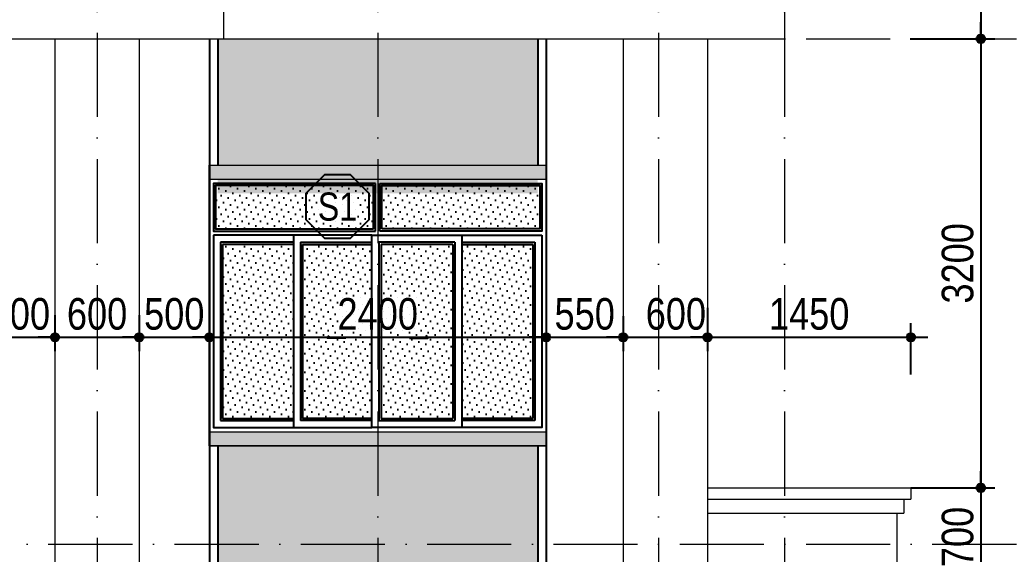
# Model space of a CAD drawing. Extents: x -1107188 to -523840, y 39692 to 514392.
# Drawn here: x -1039173 to -1032081, y 443767 to 447574 of the extents above; entities that cross this region are included whole.
import ezdxf
from ezdxf.enums import TextEntityAlignment as Align

# ---------------------------------------------------------------- set-up
doc = ezdxf.new("R2010")
doc.units = 0
doc.linetypes.add('ACAD_ISO10W100', pattern=[18, 12, -3, 0, -3])
doc.layers.get('DEFPOINTS').update_dxf_attribs({"linetype": 'CONTINUOUS'})
for name, color, linetype in [('DIM', 1, 'CONTINUOUS'), ('DOOR', 20, 'CONTINUOUS'), ('HACTH', 8, 'CONTINUOUS'), ('HATCH', 8, 'CONTINUOUS'), ('KINH 1', 142, 'CONTINUOUS'), ('TAGS', 60, 'CONTINUOUS')]:
    doc.layers.add(name, color=color, linetype=linetype)
doc.layers.add('NET-THAY', color=2, linetype='CONTINUOUS', lineweight=13)
doc.layers.add('TRUC', color=24, linetype='CONTINUOUS', lineweight=0)
doc.styles.add('HEL-CONDENSE', font='')
doc.styles.add('VNI-HELVE-CONDENSEN', font='')
doc.styles.get('HEL-CONDENSE').set_extended_font_data('VNI-Helve-Condense')
doc.styles.get('VNI-HELVE-CONDENSEN').set_extended_font_data('VNI-Helve-Condense')
doc.dimstyles.new('D100', dxfattribs={"dimtxt": 225, "dimasz": 1.2, "dimexe": 100, "dimexo": 0, "dimgap": 50, "dimtad": 1, "dimdec": 0, "dimzin": 13, "dimdsep": 46, "dimtxsty": 'HEL-CONDENSE', "dimblk": 'D50', "dimcen": 0, "dimclrd": 1, "dimclre": 1, "dimclrt": 7, "dimadec": 0, "dimazin": 0, "dimtfac": 1, "dimtdec": 0, "dimtmove": 0, "dimatfit": 3, "dimldrblk": 'D50', "dimfxl": 1, "dimtolj": 1, "dimtzin": 13, "dimarcsym": 0})
pattern_1 = [(37.5, (-2347963.833, 208982.804), (-1.2000235, 36.7059928), [0, -28.956, 0, -32.385, 0, -30.95625]), (7.5, (-2347963.833, 208982.804), (33.7142462, 53.7618825), [0, -15.621, 0, -26.0985, 0, -10.00125]), (327.5, (-2347987.264, 208982.804), (59.3244278, 0.10778885), [0, -9.525, 0, -34.29, 0, -44.7675]), (317.5, (-2347987.264, 208982.804), (57.266734, 16.7196992), [0, -4.7625, 0, -22.479, 0, -25.7175])]

# ---------------------------------------------------------------- blocks, each defined once
blk = doc.blocks.new('KH-CUADI')
at = {"layer": 'TAGS'}
blk.add_lwpolyline([(-124.3, 300), (-300, 124.3), (-300, -124.3), (-124.3, -300), (124.3, -300), (300, -124.3), (300, 124.3), (124.3, 300)], close=True, dxfattribs=at)
at = {"layer": 'TAGS', "style": 'VNI-HELVE-CONDENSEN'}
blk.add_attdef('D', text='', height=300, dxfattribs=at).set_placement((0, 0), align=Align.MIDDLE)
blk = doc.blocks.new('A$C11FB6725')
at = {"layer": 'KINH 1'}
h = blk.add_hatch(dxfattribs=at)
h.set_pattern_fill('DOTS', color=256, scale=750, angle=45, style=0)
h.set_pattern_definition([(45, (0, 0), (-16.5728, 49.71845), [0, -46.875])])
h.paths.add_polyline_path([(59.6, -459.4), (-1065.4, -459.4), (-1065.4, -769.4), (59.6, -769.4)])
h.paths.add_polyline_path([(1244.6, -459.4), (119.6, -459.4), (119.6, -769.4), (1244.6, -769.4)])
h.paths.add_polyline_path([(1194.6, -879.4), (689.6, -879.4), (689.6, -2119.4), (1194.6, -2119.4)])
h.paths.add_polyline_path([(624.6, -879.4), (113.1, -879.4), (113.1, -2119.4), (624.6, -2119.4)])
h.paths.add_polyline_path([(48.1, -879.4), (-445.4, -879.4), (-445.4, -2119.4), (48.1, -2119.4)])
h.paths.add_polyline_path([(-510.4, -879.4), (-1015.4, -879.4), (-1015.4, -2119.4), (-510.4, -2119.4)])
at = {"layer": 'DOOR'}
for p, q in [((74.6, -784.4), (74.6, -444.4)), ((104.6, -784.4), (104.6, -444.4)), ((48.1, -814.4), (-1080.4, -814.4)), ((-510.4, -814.4), (-510.4, -2184.4)), ((48.1, -814.4), (1259.6, -814.4)), ((689.6, -814.4), (689.6, -2184.4)), ((-510.4, -864.4), (-1030.4, -864.4)), ((-1030.4, -864.4), (-1030.4, -2134.4)), ((-460.4, -864.4), (-460.4, -2134.4)), ((-460.4, -864.4), (48.1, -864.4)), ((639.6, -864.4), (98.1, -864.4)), ((98.1, -864.4), (98.1, -2134.4)), ((639.6, -864.4), (639.6, -2134.4)), ((689.6, -864.4), (1209.6, -864.4)), ((1209.6, -864.4), (1209.6, -2134.4)), ((-1030.4, -2134.4), (-510.4, -2134.4)), ((48.1, -2134.4), (-460.4, -2134.4)), ((98.1, -2134.4), (639.6, -2134.4)), ((1209.6, -2134.4), (689.6, -2134.4))]:
    blk.add_line(p, q, dxfattribs=at)
at = {"layer": 'DOOR', "color": 8}
for p, q in [((-510.4, -879.4), (-1015.4, -879.4)), ((-1015.4, -879.4), (-1015.4, -2119.4)), ((-445.4, -879.4), (-445.4, -2119.4)), ((-445.4, -879.4), (48.1, -879.4)), ((624.6, -879.4), (113.1, -879.4)), ((113.1, -879.4), (113.1, -2119.4)), ((624.6, -879.4), (624.6, -2119.4)), ((689.6, -879.4), (1194.6, -879.4)), ((1194.6, -879.4), (1194.6, -2119.4)), ((-1015.4, -2119.4), (-510.4, -2119.4)), ((48.1, -2119.4), (-445.4, -2119.4)), ((113.1, -2119.4), (624.6, -2119.4)), ((1194.6, -2119.4), (689.6, -2119.4))]:
    blk.add_line(p, q, dxfattribs=at)
at = {"layer": 'DOOR'}
for points in [[(74.6, -444.4), (-1080.4, -444.4), (-1080.4, -784.4), (74.6, -784.4)], [(104.6, -444.4), (1259.6, -444.4), (1259.6, -784.4), (104.6, -784.4)], [(-1080.4, -814.4), (-1080.4, -2184.4), (48.1, -2184.4), (48.1, -814.4)], [(1259.6, -814.4), (1259.6, -2184.4), (48.1, -2184.4), (48.1, -814.4)], [(-138.1, -1548.1), (-268.5, -1548.1), (-255.2, -1527.4)], [(317.3, -1548.1), (447.7, -1548.1), (434.4, -1527.4)]]:
    blk.add_lwpolyline(points, dxfattribs=at)
at = {"layer": 'DOOR', "color": 8}
for points in [[(59.6, -769.4), (59.6, -459.4), (-1065.4, -459.4), (-1065.4, -769.4), (59.6, -769.4)], [(119.6, -769.4), (119.6, -459.4), (1244.6, -459.4), (1244.6, -769.4), (119.6, -769.4)]]:
    blk.add_lwpolyline(points, close=True, dxfattribs=at)
at = {"layer": 'NET-THAY'}
for p, q in [((-1110.4, -414.4), (1289.6, -414.4)), ((1289.6, -2214.4), (1289.6, -414.4)), ((-1110.4, -2214.4), (1289.6, -2214.4))]:
    blk.add_line(p, q, dxfattribs=at)
blk.add_lwpolyline([(-1110.4, -414.4), (-1110.4, -2214.4)], dxfattribs=at)
at = {"layer": 'TAGS', "linetype": 'Continuous'}
ref = blk.add_blockref('KH-CUADI', (-197.3, -609.5), dxfattribs=dict(at, xscale=0.75, yscale=0.75, zscale=0.75, rotation=180))
ref.add_attrib('D', 'S1', dxfattribs={"color": 7, "height": 200, "style": 'VNI-HELVE-CONDENSEN'}).set_placement((-197.3, -609.5), align=Align.MIDDLE)
blk = doc.blocks.new('D50')
at = {"layer": 'DIM'}
blk.add_hatch(color=256, dxfattribs=at).paths.add_polyline_path([(25, 0, 1), (-25, 0, 1)])
blk.add_line((25, 0), (100, 0), dxfattribs=at)
blk.add_circle((0, 0), 25, dxfattribs=at)
blk = doc.blocks.new('*D966')
at = {"layer": 'DEFPOINTS', "color": 0, "linetype": 'Continuous', "transparency": 16777216}
for p in [(-1032828.2, 448238.7), (-1032828.2, 447438.7), (-1032324.9, 447438.7)]:
    blk.add_point(p, dxfattribs=at)
at = {"layer": 'DIM', "color": 1, "linetype": 'Continuous', "lineweight": -2, "transparency": 16777216}
for p, q in [((-1032828.2, 448238.7), (-1032224.9, 448238.7)), ((-1032324.9, 448237.5), (-1032324.9, 447439.9)), ((-1032828.2, 447438.7), (-1032224.9, 447438.7))]:
    blk.add_line(p, q, dxfattribs=at)
at = {"layer": 'DIM', "color": 1, "linetype": 'Continuous', "lineweight": -2, "transparency": 16777216, "xscale": 1.199999999999999, "yscale": 1.199999999999999, "zscale": 1.199999999999999}
for p, rotation in [((-1032324.9, 448238.7), 90), ((-1032324.9, 447438.7), 270)]:
    blk.add_blockref('D50', p, dxfattribs=dict(at, rotation=rotation))
at = {"layer": 'DIM', "color": 7, "linetype": 'Continuous', "transparency": 16777216, "insert": (-1032489.8, 447838.7), "char_height": 225, "attachment_point": 5, "rotation": 90, "style": 'HEL-CONDENSE'}
blk.add_mtext('\\A1;800', dxfattribs=at)
blk = doc.blocks.new('*D967')
at = {"layer": 'DEFPOINTS', "color": 0, "linetype": 'Continuous', "transparency": 16777216}
for p in [(-1032828.2, 447438.7), (-1032823.3, 444238.7), (-1032324.9, 444238.7)]:
    blk.add_point(p, dxfattribs=at)
at = {"layer": 'DIM', "color": 1, "linetype": 'Continuous', "lineweight": -2, "transparency": 16777216}
for p, q in [((-1032828.2, 447438.7), (-1032224.9, 447438.7)), ((-1032324.9, 447437.5), (-1032324.9, 444239.9)), ((-1032823.3, 444238.7), (-1032224.9, 444238.7))]:
    blk.add_line(p, q, dxfattribs=at)
at = {"layer": 'DIM', "color": 1, "linetype": 'Continuous', "lineweight": -2, "transparency": 16777216, "xscale": 1.199999999999999, "yscale": 1.199999999999999, "zscale": 1.199999999999999}
for p, rotation in [((-1032324.9, 447438.7), 90), ((-1032324.9, 444238.7), 270)]:
    blk.add_blockref('D50', p, dxfattribs=dict(at, rotation=rotation))
at = {"layer": 'DIM', "color": 7, "linetype": 'Continuous', "transparency": 16777216, "insert": (-1032489.8, 445838.7), "char_height": 225, "attachment_point": 5, "rotation": 90, "style": 'HEL-CONDENSE'}
blk.add_mtext('\\A1;3200', dxfattribs=at)
blk = doc.blocks.new('*D968')
at = {"layer": 'DEFPOINTS', "color": 0, "linetype": 'Continuous', "transparency": 16777216}
for p in [(-1032823.3, 444238.7), (-1032923.3, 443538.7), (-1032324.9, 443538.7)]:
    blk.add_point(p, dxfattribs=at)
at = {"layer": 'DIM', "color": 1, "linetype": 'Continuous', "lineweight": -2, "transparency": 16777216}
for p, q in [((-1032823.3, 444238.7), (-1032224.9, 444238.7)), ((-1032324.9, 444237.5), (-1032324.9, 443539.9)), ((-1032923.3, 443538.7), (-1032224.9, 443538.7))]:
    blk.add_line(p, q, dxfattribs=at)
at = {"layer": 'DIM', "color": 1, "linetype": 'Continuous', "lineweight": -2, "transparency": 16777216, "xscale": 1.199999999999999, "yscale": 1.199999999999999, "zscale": 1.199999999999999}
for p, rotation in [((-1032324.9, 444238.7), 90), ((-1032324.9, 443538.7), 270)]:
    blk.add_blockref('D50', p, dxfattribs=dict(at, rotation=rotation))
at = {"layer": 'DIM', "color": 7, "linetype": 'Continuous', "transparency": 16777216, "insert": (-1032489.8, 443888.7), "char_height": 225, "attachment_point": 5, "rotation": 90, "style": 'HEL-CONDENSE'}
blk.add_mtext('\\A1;700', dxfattribs=at)
blk = doc.blocks.new('*D981')
at = {"layer": 'DEFPOINTS', "color": 0, "linetype": 'Continuous', "transparency": 16777216}
for p in [(-1039423.3, 445538.7), (-1038923.3, 445469.9), (-1038923.3, 445312.3)]:
    blk.add_point(p, dxfattribs=at)
at = {"layer": 'DIM', "color": 1, "linetype": 'Continuous', "lineweight": -2, "transparency": 16777216}
for p, q in [((-1039423.3, 445538.7), (-1039423.3, 445212.3)), ((-1038923.3, 445469.9), (-1038923.3, 445212.3)), ((-1039422.1, 445312.3), (-1038924.5, 445312.3))]:
    blk.add_line(p, q, dxfattribs=at)
at = {"layer": 'DIM', "color": 1, "linetype": 'Continuous', "lineweight": -2, "transparency": 16777216, "xscale": 1.199999999999999, "yscale": 1.199999999999999, "zscale": 1.199999999999999, "rotation": 180}
blk.add_blockref('D50', (-1039423.3, 445312.3), dxfattribs=at)
at = {"layer": 'DIM', "color": 1, "linetype": 'Continuous', "lineweight": -2, "transparency": 16777216, "xscale": 1.199999999999999, "yscale": 1.199999999999999, "zscale": 1.199999999999999}
blk.add_blockref('D50', (-1038923.3, 445312.3), dxfattribs=at)
at = {"layer": 'DIM', "color": 7, "linetype": 'Continuous', "transparency": 16777216, "insert": (-1039173.3, 445477.2), "char_height": 225, "attachment_point": 5, "style": 'HEL-CONDENSE'}
blk.add_mtext('\\A1;500', dxfattribs=at)
blk = doc.blocks.new('*D982')
at = {"layer": 'DEFPOINTS', "color": 0, "linetype": 'Continuous', "transparency": 16777216}
for p in [(-1038923.3, 445469.9), (-1038323.3, 445469.9), (-1038323.3, 445312.3)]:
    blk.add_point(p, dxfattribs=at)
at = {"layer": 'DIM', "color": 1, "linetype": 'Continuous', "lineweight": -2, "transparency": 16777216}
for p, q in [((-1038923.3, 445469.9), (-1038923.3, 445212.3)), ((-1038323.3, 445469.9), (-1038323.3, 445212.3)), ((-1038922.1, 445312.3), (-1038324.5, 445312.3))]:
    blk.add_line(p, q, dxfattribs=at)
at = {"layer": 'DIM', "color": 1, "linetype": 'Continuous', "lineweight": -2, "transparency": 16777216, "xscale": 1.199999999999999, "yscale": 1.199999999999999, "zscale": 1.199999999999999, "rotation": 180}
blk.add_blockref('D50', (-1038923.3, 445312.3), dxfattribs=at)
at = {"layer": 'DIM', "color": 1, "linetype": 'Continuous', "lineweight": -2, "transparency": 16777216, "xscale": 1.199999999999999, "yscale": 1.199999999999999, "zscale": 1.199999999999999}
blk.add_blockref('D50', (-1038323.3, 445312.3), dxfattribs=at)
at = {"layer": 'DIM', "color": 7, "linetype": 'Continuous', "transparency": 16777216, "insert": (-1038623.3, 445477.2), "char_height": 225, "attachment_point": 5, "style": 'HEL-CONDENSE'}
blk.add_mtext('\\A1;600', dxfattribs=at)
blk = doc.blocks.new('*D983')
at = {"layer": 'DEFPOINTS', "color": 0, "linetype": 'Continuous', "transparency": 16777216}
for p in [(-1038323.3, 445469.9), (-1037823.3, 445469.9), (-1037823.3, 445312.3)]:
    blk.add_point(p, dxfattribs=at)
at = {"layer": 'DIM', "color": 1, "linetype": 'Continuous', "lineweight": -2, "transparency": 16777216}
for p, q in [((-1038323.3, 445469.9), (-1038323.3, 445212.3)), ((-1037823.3, 445469.9), (-1037823.3, 445212.3)), ((-1038322.1, 445312.3), (-1037824.5, 445312.3))]:
    blk.add_line(p, q, dxfattribs=at)
at = {"layer": 'DIM', "color": 1, "linetype": 'Continuous', "lineweight": -2, "transparency": 16777216, "xscale": 1.199999999999999, "yscale": 1.199999999999999, "zscale": 1.199999999999999, "rotation": 180}
blk.add_blockref('D50', (-1038323.3, 445312.3), dxfattribs=at)
at = {"layer": 'DIM', "color": 1, "linetype": 'Continuous', "lineweight": -2, "transparency": 16777216, "xscale": 1.199999999999999, "yscale": 1.199999999999999, "zscale": 1.199999999999999}
blk.add_blockref('D50', (-1037823.3, 445312.3), dxfattribs=at)
at = {"layer": 'DIM', "color": 7, "linetype": 'Continuous', "transparency": 16777216, "insert": (-1038073.3, 445477.2), "char_height": 225, "attachment_point": 5, "style": 'HEL-CONDENSE'}
blk.add_mtext('\\A1;500', dxfattribs=at)
blk = doc.blocks.new('*D984')
at = {"layer": 'DEFPOINTS', "color": 0, "linetype": 'Continuous', "transparency": 16777216}
for p in [(-1035423.3, 445538.7), (-1037823.3, 445469.9), (-1035423.3, 445312.3)]:
    blk.add_point(p, dxfattribs=at)
at = {"layer": 'DIM', "color": 1, "linetype": 'Continuous', "lineweight": -2, "transparency": 16777216}
for p, q in [((-1035423.3, 445538.7), (-1035423.3, 445212.3)), ((-1037823.3, 445469.9), (-1037823.3, 445212.3)), ((-1037822.1, 445312.3), (-1035424.5, 445312.3))]:
    blk.add_line(p, q, dxfattribs=at)
at = {"layer": 'DIM', "color": 1, "linetype": 'Continuous', "lineweight": -2, "transparency": 16777216, "xscale": 1.199999999999999, "yscale": 1.199999999999999, "zscale": 1.199999999999999, "rotation": 180}
blk.add_blockref('D50', (-1037823.3, 445312.3), dxfattribs=at)
at = {"layer": 'DIM', "color": 1, "linetype": 'Continuous', "lineweight": -2, "transparency": 16777216, "xscale": 1.199999999999999, "yscale": 1.199999999999999, "zscale": 1.199999999999999}
blk.add_blockref('D50', (-1035423.3, 445312.3), dxfattribs=at)
at = {"layer": 'DIM', "color": 7, "linetype": 'Continuous', "transparency": 16777216, "insert": (-1036623.3, 445477.2), "char_height": 225, "attachment_point": 5, "style": 'HEL-CONDENSE'}
blk.add_mtext('\\A1;2400', dxfattribs=at)
blk = doc.blocks.new('*D985')
at = {"layer": 'DEFPOINTS', "color": 0, "linetype": 'Continuous', "transparency": 16777216}
for p in [(-1035423.3, 445538.7), (-1034873.3, 445461.2), (-1034873.3, 445312.3)]:
    blk.add_point(p, dxfattribs=at)
at = {"layer": 'DIM', "color": 1, "linetype": 'Continuous', "lineweight": -2, "transparency": 16777216}
for p, q in [((-1035423.3, 445538.7), (-1035423.3, 445212.3)), ((-1034873.3, 445461.2), (-1034873.3, 445212.3)), ((-1035422.1, 445312.3), (-1034874.5, 445312.3))]:
    blk.add_line(p, q, dxfattribs=at)
at = {"layer": 'DIM', "color": 1, "linetype": 'Continuous', "lineweight": -2, "transparency": 16777216, "xscale": 1.199999999999999, "yscale": 1.199999999999999, "zscale": 1.199999999999999, "rotation": 180}
blk.add_blockref('D50', (-1035423.3, 445312.3), dxfattribs=at)
at = {"layer": 'DIM', "color": 1, "linetype": 'Continuous', "lineweight": -2, "transparency": 16777216, "xscale": 1.199999999999999, "yscale": 1.199999999999999, "zscale": 1.199999999999999}
blk.add_blockref('D50', (-1034873.3, 445312.3), dxfattribs=at)
at = {"layer": 'DIM', "color": 7, "linetype": 'Continuous', "transparency": 16777216, "insert": (-1035148.3, 445477.2), "char_height": 225, "attachment_point": 5, "style": 'HEL-CONDENSE'}
blk.add_mtext('\\A1;550', dxfattribs=at)
blk = doc.blocks.new('*D925')
at = {"layer": 'DEFPOINTS', "color": 0, "linetype": 'Continuous', "transparency": 16777216}
for p in [(-1034273.3, 445522.2), (-1034873.3, 445461.2), (-1034273.3, 445312.3)]:
    blk.add_point(p, dxfattribs=at)
at = {"layer": 'DIM', "color": 1, "linetype": 'Continuous', "lineweight": -2, "transparency": 16777216}
for p, q in [((-1034273.3, 445522.2), (-1034273.3, 445212.3)), ((-1034873.3, 445461.2), (-1034873.3, 445212.3)), ((-1034872.1, 445312.3), (-1034274.5, 445312.3))]:
    blk.add_line(p, q, dxfattribs=at)
at = {"layer": 'DIM', "color": 1, "linetype": 'Continuous', "lineweight": -2, "transparency": 16777216, "xscale": 1.199999999999999, "yscale": 1.199999999999999, "zscale": 1.199999999999999, "rotation": 180}
blk.add_blockref('D50', (-1034873.3, 445312.3), dxfattribs=at)
at = {"layer": 'DIM', "color": 1, "linetype": 'Continuous', "lineweight": -2, "transparency": 16777216, "xscale": 1.199999999999999, "yscale": 1.199999999999999, "zscale": 1.199999999999999}
blk.add_blockref('D50', (-1034273.3, 445312.3), dxfattribs=at)
at = {"layer": 'DIM', "color": 7, "linetype": 'Continuous', "transparency": 16777216, "insert": (-1034498.3, 445477.2), "char_height": 225, "attachment_point": 5, "style": 'HEL-CONDENSE'}
blk.add_mtext('\\A1;600', dxfattribs=at)
blk = doc.blocks.new('*D926')
at = {"layer": 'DEFPOINTS', "color": 0, "linetype": 'Continuous', "transparency": 16777216}
for p in [(-1034273.3, 445522.2), (-1032823.3, 445312.3), (-1032823.3, 445046.7)]:
    blk.add_point(p, dxfattribs=at)
at = {"layer": 'DIM', "color": 1, "linetype": 'Continuous', "lineweight": -2, "transparency": 16777216}
for p, q in [((-1034273.3, 445522.2), (-1034273.3, 445212.3)), ((-1032823.3, 445046.7), (-1032823.3, 445412.3)), ((-1034272.1, 445312.3), (-1032824.5, 445312.3))]:
    blk.add_line(p, q, dxfattribs=at)
at = {"layer": 'DIM', "color": 1, "linetype": 'Continuous', "lineweight": -2, "transparency": 16777216, "xscale": 1.199999999999999, "yscale": 1.199999999999999, "zscale": 1.199999999999999, "rotation": 180}
blk.add_blockref('D50', (-1034273.3, 445312.3), dxfattribs=at)
at = {"layer": 'DIM', "color": 1, "linetype": 'Continuous', "lineweight": -2, "transparency": 16777216, "xscale": 1.199999999999999, "yscale": 1.199999999999999, "zscale": 1.199999999999999}
blk.add_blockref('D50', (-1032823.3, 445312.3), dxfattribs=at)
at = {"layer": 'DIM', "color": 7, "linetype": 'Continuous', "transparency": 16777216, "insert": (-1033548.3, 445477.2), "char_height": 225, "attachment_point": 5, "style": 'HEL-CONDENSE'}
blk.add_mtext('\\A1;1450', dxfattribs=at)

msp = doc.modelspace()

# ---------------------------------------------------------------- hatches: boundary and pattern name
at = {"layer": 'HACTH'}
h = msp.add_hatch(dxfattribs=at)
h.set_pattern_fill('AR-SAND', color=256, scale=50, angle=45, style=0)
h.set_pattern_definition([(97.5, (32778.92, 782526.15), (70.350659, 65.896356), [0, -76, 0, -85, 0, -81.25]), (127.5, (32778.92, 782526.15), (37.206876, 162.348986), [0, -41, 0, -68.5, 0, -26.25]), (167.5, (32822.41, 782482.66), (-109.9014636, 110.301619), [0, -25, 0, -90, 0, -117.5]), (177.5, (32822.4, 782482.66), (-75.252108, 137.313143), [0, -12.5, 0, -59, 0, -67.5])])
h.paths.add_polyline_path([(-1036623.323, 447438.696), (-1035483.323, 447438.696), (-1035483.323, 446338.696), (-1036623.323, 446338.696)])
h.paths.add_polyline_path([(-1037763.323, 447438.696), (-1036623.323, 447438.696), (-1036623.323, 446338.696), (-1037763.323, 446338.696)])
h.paths.add_polyline_path([(-1037763.328, 444538.696), (-1036623.323, 444538.696), (-1036623.323, 443838.696), (-1037763.326, 443838.696)])
h.paths.add_polyline_path([(-1036623.323, 444538.696), (-1035483.328, 444538.696), (-1035483.326, 443838.696), (-1036623.323, 443838.696)])
h.paths.add_polyline_path([(-1036623.323, 443838.696), (-1035483.326, 443838.696), (-1035483.323, 442738.696), (-1036623.323, 442738.696)])
h.paths.add_polyline_path([(-1037763.326, 443838.696), (-1036623.323, 443838.696), (-1036623.323, 442738.696), (-1037763.323, 442738.696)])
h.paths.add_polyline_path([(-1037763.323, 440938.696), (-1036623.323, 440938.696), (-1036623.323, 440238.696), (-1037763.323, 440238.696)])
h.paths.add_polyline_path([(-1036623.323, 440938.696), (-1035483.323, 440938.696), (-1035483.323, 440238.696), (-1036623.323, 440238.696)])
h.paths.add_polyline_path([(-1036623.323, 440238.696), (-1035483.323, 440238.696), (-1035483.323, 439888.696), (-1036623.323, 439888.696)])
h.paths.add_polyline_path([(-1037763.323, 440238.696), (-1036623.323, 440238.696), (-1036623.323, 439888.696), (-1037763.323, 439888.696)])
at = {"layer": 'HATCH'}
h = msp.add_hatch(dxfattribs=at)
h.set_pattern_fill('AR-SAND', color=256, scale=0.75, style=0)
h.set_pattern_definition(pattern_1)
h.paths.add_polyline_path([(-1035423.328, 446538.696), (-1037823.328, 446538.696), (-1037823.328, 446438.696), (-1035423.328, 446438.696)])
h = msp.add_hatch(dxfattribs=at)
h.set_pattern_fill('AR-SAND', color=256, scale=0.75, style=0)
h.set_pattern_definition(pattern_1)
h.paths.add_polyline_path([(-1035423.328, 444638.696), (-1037823.328, 444638.696), (-1037823.328, 444538.696), (-1035423.328, 444538.696)])

# ---------------------------------------------------------------- linework, layer by layer
for p, q in [((-1037823.323, 447438.696), (-1037823.323, 439888.696)), ((-1037763.323, 447438.696), (-1037763.323, 446538.696)), ((-1035483.323, 447438.696), (-1035483.323, 446538.696)), ((-1035423.323, 447438.696), (-1035423.323, 439888.696)), ((-1037763.328, 444538.696), (-1037763.324, 442938.696)), ((-1035483.328, 444538.696), (-1035483.324, 442938.696))]:
    msp.add_line(p, q, dxfattribs=at)
at = {"layer": 'NET-THAY'}
for p, q in [((-1037723.323, 448138.696), (-1037723.323, 447438.696)), ((-1033723.323, 448138.696), (-1033723.323, 447438.696)), ((-1049523.323, 447438.696), (-1033723.323, 447438.696)), ((-1038923.323, 447438.696), (-1038923.323, 438138.696)), ((-1038323.323, 447438.696), (-1038323.323, 438138.696)), ((-1034873.323, 447438.696), (-1034873.323, 438138.696)), ((-1034273.323, 447438.696), (-1034273.323, 438138.696)), ((-1034273.323, 447438.696), (-1034273.323, 438138.696)), ((-1037823.328, 446538.696), (-1035423.328, 446538.696)), ((-1037823.328, 446438.696), (-1035423.328, 446438.696)), ((-1037823.323, 446338.696), (-1037823.328, 444538.696)), ((-1035423.323, 446338.696), (-1035423.328, 444538.696)), ((-1037823.328, 444638.696), (-1035423.328, 444638.696)), ((-1037823.328, 444538.696), (-1035423.328, 444538.696)), ((-1032823.323, 444238.696), (-1032823.323, 444158.696)), ((-1032873.323, 444158.696), (-1032873.323, 444058.696)), ((-1032923.323, 444058.696), (-1032923.323, 443538.696))]:
    msp.add_line(p, q, dxfattribs=at)
msp.add_lwpolyline([(-1037823.328, 446538.696), (-1035423.323, 446538.696), (-1035423.323, 444538.696), (-1037823.328, 444538.696)], close=True, dxfattribs=at)
for points in [[(-1034273.323, 444238.696), (-1032823.323, 444238.696)], [(-1034273.323, 444158.696), (-1032823.323, 444158.696)], [(-1034273.323, 444058.696), (-1032873.323, 444058.696)]]:
    msp.add_lwpolyline(points, dxfattribs=at)
at = {"layer": 'TRUC', "linetype": 'ACAD_ISO10W100', "ltscale": 50}
for p, q in [((-1050672.922, 447438.696), (-1029603.579, 447438.696)), ((-1050672.922, 443838.696), (-1029603.579, 443838.696))]:
    msp.add_line(p, q, dxfattribs=at)
for points in [[(-1038623.323, 451082.878), (-1038623.323, 436876.718)], [(-1036623.323, 451082.878), (-1036623.323, 434970.571)], [(-1034623.323, 451082.878), (-1034623.323, 436876.718)], [(-1033723.323, 451082.878), (-1033723.323, 436876.718)]]:
    msp.add_lwpolyline(points, dxfattribs=at)

# ---------------------------------------------------------------- block references
at = {"layer": 'DOOR'}
msp.add_blockref('A$C11FB6725', (-1036712.942, 446853.055), dxfattribs=at)

# ---------------------------------------------------------------- dimensions: what is measured, and where the dimension line sits
at = {"layer": 'DIM', "linetype": 'Continuous'}
dim = msp.add_linear_dim(base=(-1032324.893, 447438.696), p1=(-1032828.177, 448238.696), p2=(-1032828.177, 447438.696), angle=90, dimstyle='D100', dxfattribs=at)
dim.commit()
dim.dimension.update_dxf_attribs({"geometry": '*D966', "text_midpoint": (-1032489.793, 447838.696)})
for base, p1, p2, picture, middle in [((-1032324.893, 444238.696), (-1032828.177, 447438.696), (-1032823.323, 444238.696), '*D967', (-1032489.793, 445838.696)), ((-1032324.893, 443538.696), (-1032823.323, 444238.696), (-1032923.323, 443538.696), '*D968', (-1032489.793, 443888.696))]:
    dim = msp.add_linear_dim(base=base, p1=p1, p2=p2, angle=90, dimstyle='D100', override={"dimtmove": 1}, dxfattribs=at)
    dim.commit()
    dim.dimension.update_dxf_attribs({"geometry": picture, "text_midpoint": middle})
for base, p1, p2, picture, middle in [((-1038923.323, 445312.27), (-1039423.318, 445538.695), (-1038923.323, 445469.896), '*D981', (-1039173.321, 445312.27)), ((-1037823.326, 445312.27), (-1038323.323, 445469.896), (-1037823.326, 445469.895), '*D983', (-1038073.324, 445312.27)), ((-1034273.323, 445312.27), (-1034873.323, 445461.183), (-1034273.323, 445522.169), '*D925', (-1034498.323, 445312.27))]:
    dim = msp.add_linear_dim(base=base, p1=p1, p2=p2, dimstyle='D100', override={"dimtmove": 1}, dxfattribs=at)
    dim.commit()
    dim.dimension.update_dxf_attribs({"geometry": picture, "text_midpoint": middle, "dimtype": 160})
for base, p1, p2, picture, middle in [((-1038323.323, 445312.27), (-1038923.323, 445469.896), (-1038323.323, 445469.896), '*D982', (-1038623.323, 445477.17)), ((-1034873.323, 445312.27), (-1035423.318, 445538.696), (-1034873.323, 445461.183), '*D985', (-1035148.321, 445477.17)), ((-1032823.323, 445312.27), (-1034273.323, 445522.169), (-1032823.323, 445046.746), '*D926', (-1033548.323, 445477.17))]:
    dim = msp.add_linear_dim(base=base, p1=p1, p2=p2, dimstyle='D100', override={"dimtmove": 1}, dxfattribs=at)
    dim.commit()
    dim.dimension.update_dxf_attribs({"geometry": picture, "text_midpoint": middle})
dim = msp.add_linear_dim(base=(-1035423.318, 445312.27), p1=(-1037823.326, 445469.895), p2=(-1035423.318, 445538.696), text='2400', dimstyle='D100', override={"dimtmove": 1}, dxfattribs=at)
dim.commit()
dim.dimension.update_dxf_attribs({"geometry": '*D984', "text_midpoint": (-1036623.322, 445477.17)})

doc.saveas('drawing.dxf')
